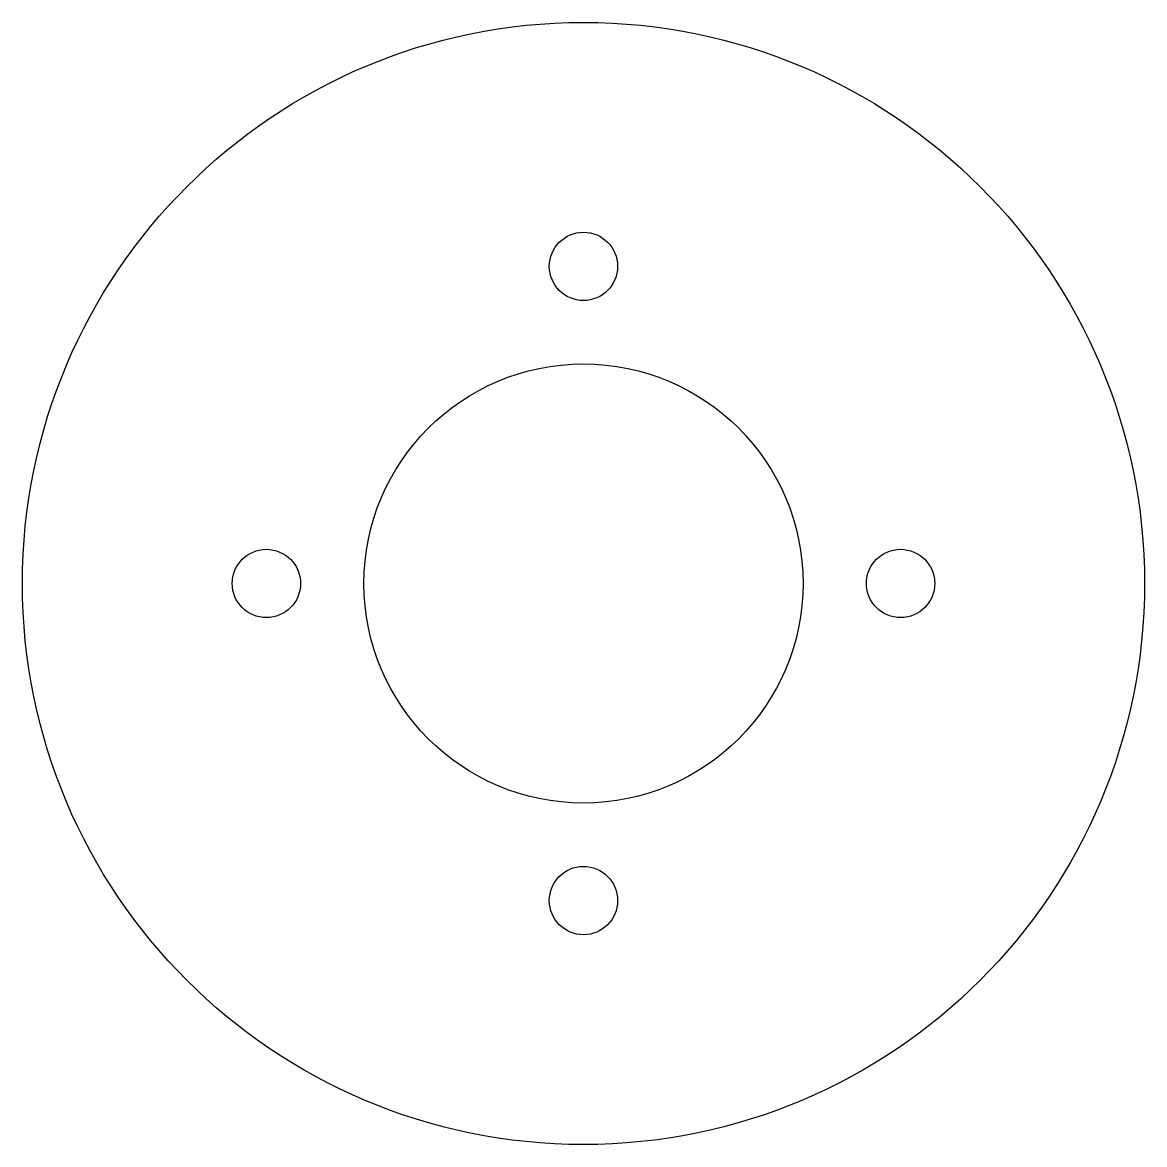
# Model space of a CAD drawing. Extents: x -399 to -169, y -104 to 126.
import ezdxf

# ---------------------------------------------------------------- set-up
doc = ezdxf.new("R2010")
doc.units = 0
doc.layers.get('0').update_dxf_attribs({"linetype": 'CONTINUOUS'})

msp = doc.modelspace()

# ---------------------------------------------------------------- linework, layer by layer
at = {"color": 7, "linetype": 'CONTINUOUS'}
for centre, radius in [((-284.21, 10.76), 115), ((-284.21, 75.76), 7), ((-284.21, 10.76), 45), ((-349.21, 10.76), 7), ((-219.21, 10.76), 7), ((-284.21, -54.24), 7)]:
    msp.add_circle(centre, radius, dxfattribs=at)

doc.saveas('drawing.dxf')
